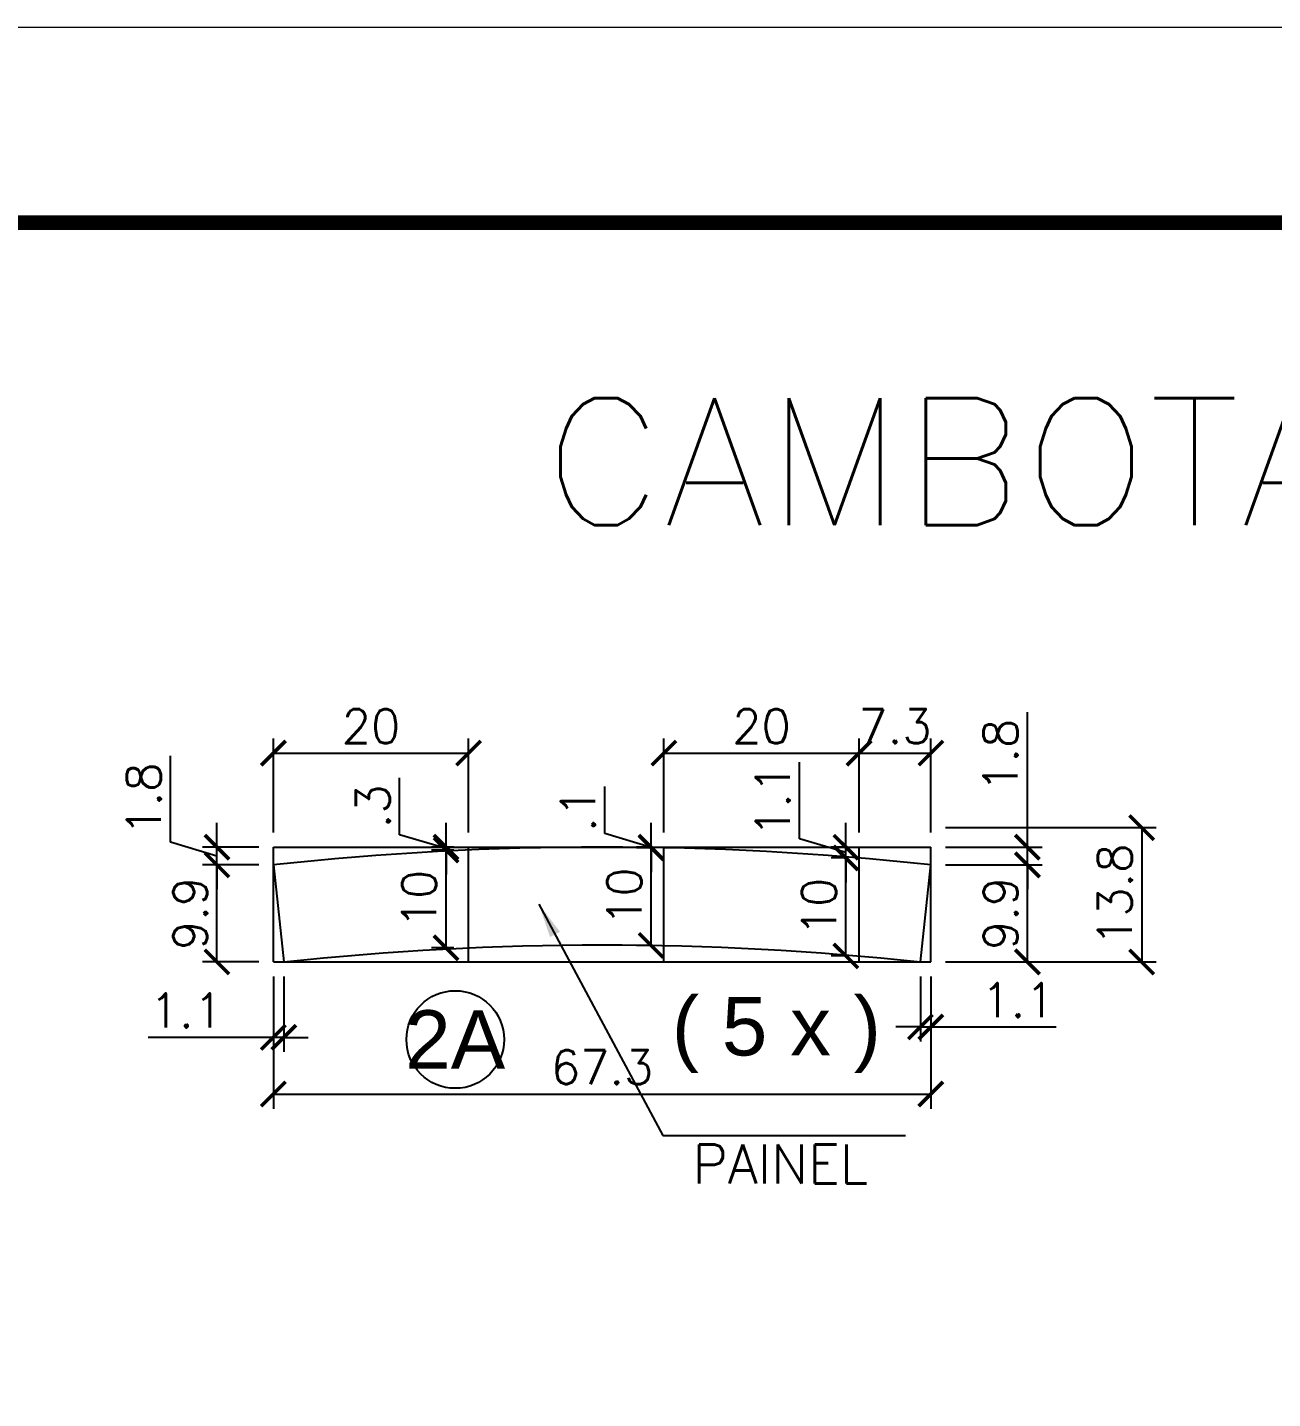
# Model space of a CAD drawing. Extents: x 2582 to 11841, y -26396 to 2611.
# Drawn here: x 4615.8 to 4870.8, y -2655.5 to -2374.5 of the extents above; entities that cross this region are included whole.
import ezdxf
from ezdxf.enums import TextEntityAlignment as Align

# ---------------------------------------------------------------- set-up
doc = ezdxf.new("R2010")
doc.units = 0
doc.linetypes.add('DASHED', pattern=[0.75, 0.5, -0.25])
for name, color, linetype in [('COTA', 241, 'Continuous'), ('Painéis', 200, 'Continuous'), ('Romaneio', 10, 'Continuous')]:
    doc.layers.add(name, color=color, linetype=linetype)
for name, color, linetype, lineweight in [('Folhas', 255, 'Continuous', 9), ('SARRAFO DE PRESSAO', 251, 'DASHED', 9), ('Texto Seção', 7, 'Continuous', 15)]:
    doc.layers.add(name, color=color, linetype=linetype, lineweight=lineweight)
doc.styles.add('ARIAL', font='arial.ttf')
doc.styles.add('COTA TECNICA', font='techl___.ttf', dxfattribs={"height": 10})
doc.styles.add('REGUA-120', font='ROMANS.shx', dxfattribs={"height": 15})
doc.styles.add('Romans', font='romans.shx')
doc.dimstyles.new('Cota Seção (2x)', dxfattribs={"dimtxt": 7, "dimasz": 5, "dimexe": 3, "dimexo": 3, "dimgap": 2, "dimtad": 3, "dimdec": 1, "dimlfac": 0.5, "dimzin": 12, "dimdsep": 46, "dimtxsty": 'Romans', "dimblk": 'ARCHTICK', "dimcen": 0, "dimclrd": 4, "dimclre": 4, "dimclrt": 1, "dimadec": 1, "dimazin": 3, "dimtfac": 1, "dimtdec": 1, "dimtmove": 0, "dimatfit": 3, "dimldrblk": 'OBLIQUE', "dimfxl": 1, "dimtolj": 1, "dimtzin": 12, "dimarcsym": 0})
doc.dimstyles.new('PAINEL', dxfattribs={"dimtxt": 10, "dimasz": 3, "dimexe": 3, "dimexo": 3, "dimgap": 3, "dimtad": 1, "dimdec": 1, "dimzin": 12, "dimdsep": 46, "dimtxsty": 'COTA TECNICA', "dimblk1": 'OBLIQUE', "dimblk2": 'OBLIQUE', "dimsah": 1, "dimcen": 0.9, "dimclrd": 4, "dimclre": 4, "dimclrt": 240, "dimadec": 1, "dimazin": 3, "dimtfac": 1, "dimtdec": 1, "dimtmove": 0, "dimatfit": 3, "dimfxl": 1, "dimtolj": 1, "dimtzin": 12, "dimarcsym": 0})

# ---------------------------------------------------------------- blocks, each defined once
blk = doc.blocks.new('9999999999')
at = {"layer": 'Folhas'}
blk.add_lwpolyline([(98138.98, 34190.21), (99623.98, 34190.21), (99623.98, 35240.21), (98138.98, 35240.21)], close=True, dxfattribs=at)
at = {"layer": 'Folhas', "color": 30, "const_width": 3}
blk.add_lwpolyline([(98213.98, 34230.21), (99583.98, 34230.21), (99583.98, 35200.21), (98213.98, 35200.21)], close=True, dxfattribs=at)
blk = doc.blocks.new('_ArchTick')
at = {"color": 0, "linetype": 'ByBlock', "const_width": 0.15}
blk.add_lwpolyline([(-0.5, -0.5), (0.5, 0.5)], dxfattribs=at)
blk = doc.blocks.new('*D686')
at = {"layer": 'COTA', "color": 4, "linetype": 'ByBlock', "lineweight": -2, "transparency": 16777216}
for p, q in [((4803.84, -2546.1), (4823.62, -2546.1)), ((4820.62, -2565.98), (4820.62, -2546.1))]:
    blk.add_line(p, q, dxfattribs=at)
at = {"layer": 'COTA', "color": 4, "lineweight": -2, "transparency": 16777216}
blk.add_line((4803.84, -2565.98), (4823.62, -2565.98), dxfattribs=at)
at = {"layer": 'Defpoints', "color": 0, "linetype": 'ByBlock', "transparency": 16777216}
for p in [(4800.84, -2546.1), (4820.62, -2546.1), (4800.84, -2565.98)]:
    blk.add_point(p, dxfattribs=at)
at = {"layer": 'COTA', "color": 4, "linetype": 'ByBlock', "lineweight": -2, "transparency": 16777216, "xscale": 5, "yscale": 5, "zscale": 5}
for p, rotation in [((4820.62, -2546.1), 90), ((4820.62, -2565.98), 270)]:
    blk.add_blockref('_ArchTick', p, dxfattribs=dict(at, rotation=rotation))
at = {"layer": 'COTA', "color": 1, "linetype": 'ByBlock', "transparency": 16777216, "insert": (4815.12, -2556.04), "char_height": 7, "attachment_point": 5, "rotation": 90, "style": 'Romans'}
blk.add_mtext('\\A1;9.9', dxfattribs=at)
blk = doc.blocks.new('_Oblique')
at = {"color": 0, "linetype": 'ByBlock', "lineweight": -2}
blk.add_line((-0.5, -0.5), (0.5, 0.5), dxfattribs=at)
blk = doc.blocks.new('*D687')
at = {"layer": 'COTA', "color": 4, "linetype": 'ByBlock', "lineweight": -2, "transparency": 16777216}
for p, q in [((4820.62, -2542.46), (4820.62, -2514.79)), ((4803.84, -2542.46), (4823.62, -2542.46)), ((4820.62, -2546.1), (4820.62, -2542.46)), ((4820.62, -2546.1), (4820.62, -2551.1))]:
    blk.add_line(p, q, dxfattribs=at)
at = {"layer": 'COTA', "color": 4, "lineweight": -2, "transparency": 16777216}
blk.add_line((4803.84, -2546.1), (4823.62, -2546.1), dxfattribs=at)
at = {"layer": 'Defpoints', "color": 0, "linetype": 'ByBlock', "transparency": 16777216}
for p in [(4800.84, -2542.46), (4820.62, -2542.46), (4800.84, -2546.1)]:
    blk.add_point(p, dxfattribs=at)
at = {"layer": 'COTA', "color": 4, "linetype": 'ByBlock', "lineweight": -2, "transparency": 16777216, "xscale": 5, "yscale": 5, "zscale": 5}
for p, rotation in [((4820.62, -2542.46), 270), ((4820.62, -2546.1), 90)]:
    blk.add_blockref('_ArchTick', p, dxfattribs=dict(at, rotation=rotation))
at = {"layer": 'COTA', "color": 1, "linetype": 'ByBlock', "transparency": 16777216, "insert": (4815.12, -2523.63), "char_height": 7, "attachment_point": 5, "rotation": 90, "style": 'Romans'}
blk.add_mtext('\\A1;1.8', dxfattribs=at)
blk = doc.blocks.new('*D105')
at = {"layer": 'COTA', "color": 4, "lineweight": -2, "transparency": 16777216}
blk.add_line((4803.84, -2538.46), (4847.03, -2538.46), dxfattribs=at)
at = {"layer": 'COTA', "color": 4, "linetype": 'ByBlock', "lineweight": -2, "transparency": 16777216}
for p, q in [((4844.03, -2538.46), (4844.03, -2565.98)), ((4803.84, -2565.98), (4847.03, -2565.98))]:
    blk.add_line(p, q, dxfattribs=at)
at = {"layer": 'Defpoints', "color": 0, "linetype": 'ByBlock', "transparency": 16777216}
for p in [(4800.84, -2538.46), (4800.84, -2565.98), (4844.03, -2565.98)]:
    blk.add_point(p, dxfattribs=at)
at = {"layer": 'COTA', "color": 4, "linetype": 'ByBlock', "lineweight": -2, "transparency": 16777216, "xscale": 5, "yscale": 5, "zscale": 5}
for p, rotation in [((4844.03, -2538.46), 90), ((4844.03, -2565.98), 270)]:
    blk.add_blockref('_ArchTick', p, dxfattribs=dict(at, rotation=rotation))
at = {"layer": 'COTA', "color": 1, "linetype": 'ByBlock', "transparency": 16777216, "insert": (4838.53, -2552.22), "char_height": 7, "attachment_point": 5, "rotation": 90, "style": 'Romans'}
blk.add_mtext('\\A1;13.8', dxfattribs=at)
blk = doc.blocks.new('*D688')
at = {"layer": 'COTA', "color": 4, "linetype": 'ByBlock', "lineweight": -2, "transparency": 16777216}
for p, q in [((4663.15, -2546.1), (4651.6, -2546.1)), ((4654.6, -2565.98), (4654.6, -2546.1))]:
    blk.add_line(p, q, dxfattribs=at)
at = {"layer": 'COTA', "color": 4, "lineweight": -2, "transparency": 16777216}
blk.add_line((4663.15, -2565.98), (4651.6, -2565.98), dxfattribs=at)
at = {"layer": 'Defpoints', "color": 0, "linetype": 'ByBlock', "transparency": 16777216}
for p in [(4654.6, -2546.1), (4666.15, -2546.1), (4666.15, -2565.98)]:
    blk.add_point(p, dxfattribs=at)
at = {"layer": 'COTA', "color": 4, "linetype": 'ByBlock', "lineweight": -2, "transparency": 16777216, "xscale": 5, "yscale": 5, "zscale": 5}
for p, rotation in [((4654.6, -2546.1), 90), ((4654.6, -2565.98), 270)]:
    blk.add_blockref('_ArchTick', p, dxfattribs=dict(at, rotation=rotation))
at = {"layer": 'COTA', "color": 1, "linetype": 'ByBlock', "transparency": 16777216, "insert": (4649.1, -2556.04), "char_height": 7, "attachment_point": 5, "rotation": 90, "style": 'Romans'}
blk.add_mtext('\\A1;9.9', dxfattribs=at)
blk = doc.blocks.new('*D689')
at = {"layer": 'COTA', "color": 4, "linetype": 'ByBlock', "lineweight": -2, "transparency": 16777216}
for p, q in [((4645.1, -2541.43), (4645.1, -2523.76)), ((4654.6, -2542.46), (4654.6, -2537.46)), ((4654.6, -2544.28), (4645.1, -2541.43)), ((4663.15, -2542.46), (4651.6, -2542.46)), ((4654.6, -2546.1), (4654.6, -2542.46)), ((4654.6, -2546.1), (4654.6, -2542.46)), ((4654.6, -2546.1), (4654.6, -2551.1))]:
    blk.add_line(p, q, dxfattribs=at)
at = {"layer": 'COTA', "color": 4, "lineweight": -2, "transparency": 16777216}
blk.add_line((4663.15, -2546.1), (4651.6, -2546.1), dxfattribs=at)
at = {"layer": 'Defpoints', "color": 0, "linetype": 'ByBlock', "transparency": 16777216}
for p in [(4654.6, -2542.46), (4666.15, -2542.46), (4666.15, -2546.1)]:
    blk.add_point(p, dxfattribs=at)
at = {"layer": 'COTA', "color": 4, "linetype": 'ByBlock', "lineweight": -2, "transparency": 16777216, "xscale": 5, "yscale": 5, "zscale": 5}
for p, rotation in [((4654.6, -2542.46), 270), ((4654.6, -2546.1), 90)]:
    blk.add_blockref('_ArchTick', p, dxfattribs=dict(at, rotation=rotation))
at = {"layer": 'COTA', "color": 1, "linetype": 'ByBlock', "transparency": 16777216, "insert": (4639.6, -2532.6), "char_height": 7, "attachment_point": 5, "rotation": 90, "style": 'Romans'}
blk.add_mtext('\\A1;1.8', dxfattribs=at)
blk = doc.blocks.new('*D690')
at = {"layer": 'COTA', "color": 4, "linetype": 'ByBlock', "lineweight": -2, "transparency": 16777216}
for p, q in [((4666.15, -2568.98), (4666.15, -2584.43)), ((4666.15, -2581.43), (4640.48, -2581.43)), ((4668.3, -2581.43), (4666.15, -2581.43)), ((4668.3, -2581.43), (4673.3, -2581.43))]:
    blk.add_line(p, q, dxfattribs=at)
at = {"layer": 'COTA', "color": 4, "lineweight": -2, "transparency": 16777216}
blk.add_line((4668.3, -2568.98), (4668.3, -2584.43), dxfattribs=at)
at = {"layer": 'Defpoints', "color": 0, "linetype": 'ByBlock', "transparency": 16777216}
for p in [(4666.15, -2565.98), (4668.3, -2565.98), (4666.15, -2581.43)]:
    blk.add_point(p, dxfattribs=at)
at = {"layer": 'COTA', "color": 4, "linetype": 'ByBlock', "lineweight": -2, "transparency": 16777216, "xscale": 5, "yscale": 5, "zscale": 5}
blk.add_blockref('_ArchTick', (4666.15, -2581.43), dxfattribs=at)
at = {"layer": 'COTA', "color": 4, "linetype": 'ByBlock', "lineweight": -2, "transparency": 16777216, "xscale": 5, "yscale": 5, "zscale": 5, "rotation": 180}
blk.add_blockref('_ArchTick', (4668.3, -2581.43), dxfattribs=at)
at = {"layer": 'COTA', "color": 1, "linetype": 'ByBlock', "transparency": 16777216, "insert": (4648.32, -2575.93), "char_height": 7, "attachment_point": 5, "style": 'Romans'}
blk.add_mtext('\\A1;1.1', dxfattribs=at)
blk = doc.blocks.new('*D691')
at = {"layer": 'COTA', "color": 4, "lineweight": -2, "transparency": 16777216}
blk.add_line((4798.69, -2568.98), (4798.69, -2582.3), dxfattribs=at)
at = {"layer": 'COTA', "color": 4, "linetype": 'ByBlock', "lineweight": -2, "transparency": 16777216}
for p, q in [((4800.84, -2568.98), (4800.84, -2582.3)), ((4798.69, -2579.3), (4793.69, -2579.3)), ((4798.69, -2579.3), (4800.84, -2579.3)), ((4800.84, -2579.3), (4826.51, -2579.3))]:
    blk.add_line(p, q, dxfattribs=at)
at = {"layer": 'Defpoints', "color": 0, "linetype": 'ByBlock', "transparency": 16777216}
for p in [(4798.69, -2565.98), (4800.84, -2565.98), (4800.84, -2579.3)]:
    blk.add_point(p, dxfattribs=at)
at = {"layer": 'COTA', "color": 4, "linetype": 'ByBlock', "lineweight": -2, "transparency": 16777216, "xscale": 5, "yscale": 5, "zscale": 5}
blk.add_blockref('_ArchTick', (4798.69, -2579.3), dxfattribs=at)
at = {"layer": 'COTA', "color": 4, "linetype": 'ByBlock', "lineweight": -2, "transparency": 16777216, "xscale": 5, "yscale": 5, "zscale": 5, "rotation": 180}
blk.add_blockref('_ArchTick', (4800.84, -2579.3), dxfattribs=at)
at = {"layer": 'COTA', "color": 1, "linetype": 'ByBlock', "transparency": 16777216, "insert": (4818.68, -2573.8), "char_height": 7, "attachment_point": 5, "style": 'Romans'}
blk.add_mtext('\\A1;1.1', dxfattribs=at)
blk = doc.blocks.new('*D1122')
at = {"layer": 'COTA', "color": 4, "linetype": 'ByBlock', "lineweight": -2, "transparency": 16777216}
for p, q in [((4703.15, -2543.06), (4698.52, -2543.06)), ((4701.52, -2563.08), (4701.52, -2543.06))]:
    blk.add_line(p, q, dxfattribs=at)
at = {"layer": 'COTA', "color": 4, "lineweight": -2, "transparency": 16777216}
blk.add_line((4703.15, -2563.08), (4698.52, -2563.08), dxfattribs=at)
at = {"layer": 'Defpoints', "color": 0, "linetype": 'ByBlock', "transparency": 16777216}
for p in [(4701.52, -2543.06), (4706.15, -2543.06), (4706.15, -2563.08)]:
    blk.add_point(p, dxfattribs=at)
at = {"layer": 'COTA', "color": 4, "linetype": 'ByBlock', "lineweight": -2, "transparency": 16777216, "xscale": 5, "yscale": 5, "zscale": 5}
for p, rotation in [((4701.52, -2543.06), 90), ((4701.52, -2563.08), 270)]:
    blk.add_blockref('_ArchTick', p, dxfattribs=dict(at, rotation=rotation))
at = {"layer": 'COTA', "color": 1, "linetype": 'ByBlock', "transparency": 16777216, "insert": (4696.02, -2553.07), "char_height": 7, "attachment_point": 5, "rotation": 90, "style": 'Romans'}
blk.add_mtext('\\A1;10', dxfattribs=at)
blk = doc.blocks.new('*D1123')
at = {"layer": 'COTA', "color": 4, "linetype": 'ByBlock', "lineweight": -2, "transparency": 16777216}
for p, q in [((4692.02, -2539.91), (4692.02, -2528.24)), ((4701.52, -2542.76), (4692.02, -2539.91)), ((4701.52, -2542.46), (4701.52, -2537.46)), ((4703.15, -2542.46), (4698.52, -2542.46)), ((4701.52, -2543.06), (4701.52, -2542.46)), ((4701.52, -2543.06), (4701.52, -2542.46)), ((4701.52, -2543.06), (4701.52, -2548.06))]:
    blk.add_line(p, q, dxfattribs=at)
at = {"layer": 'COTA', "color": 4, "lineweight": -2, "transparency": 16777216}
blk.add_line((4703.15, -2543.06), (4698.52, -2543.06), dxfattribs=at)
at = {"layer": 'Defpoints', "color": 0, "linetype": 'ByBlock', "transparency": 16777216}
for p in [(4701.52, -2542.46), (4706.15, -2542.46), (4706.15, -2543.06)]:
    blk.add_point(p, dxfattribs=at)
at = {"layer": 'COTA', "color": 4, "linetype": 'ByBlock', "lineweight": -2, "transparency": 16777216, "xscale": 5, "yscale": 5, "zscale": 5}
for p, rotation in [((4701.52, -2542.46), 270), ((4701.52, -2543.06), 90)]:
    blk.add_blockref('_ArchTick', p, dxfattribs=dict(at, rotation=rotation))
at = {"layer": 'COTA', "color": 1, "linetype": 'ByBlock', "transparency": 16777216, "insert": (4686.52, -2534.08), "char_height": 7, "attachment_point": 5, "rotation": 90, "style": 'Romans'}
blk.add_mtext('\\A1;.3', dxfattribs=at)
blk = doc.blocks.new('*D1124')
at = {"layer": 'COTA', "color": 4, "linetype": 'ByBlock', "lineweight": -2, "transparency": 16777216}
for p, q in [((4743.15, -2542.59), (4740.54, -2542.59)), ((4743.54, -2562.59), (4743.54, -2542.59))]:
    blk.add_line(p, q, dxfattribs=at)
at = {"layer": 'COTA', "color": 4, "lineweight": -2, "transparency": 16777216}
blk.add_line((4743.15, -2562.59), (4740.54, -2562.59), dxfattribs=at)
at = {"layer": 'Defpoints', "color": 0, "linetype": 'ByBlock', "transparency": 16777216}
for p in [(4743.54, -2542.59), (4746.15, -2542.59), (4746.15, -2562.59)]:
    blk.add_point(p, dxfattribs=at)
at = {"layer": 'COTA', "color": 4, "linetype": 'ByBlock', "lineweight": -2, "transparency": 16777216, "xscale": 5, "yscale": 5, "zscale": 5}
for p, rotation in [((4743.54, -2542.59), 90), ((4743.54, -2562.59), 270)]:
    blk.add_blockref('_ArchTick', p, dxfattribs=dict(at, rotation=rotation))
at = {"layer": 'COTA', "color": 1, "linetype": 'ByBlock', "transparency": 16777216, "insert": (4738.04, -2552.59), "char_height": 7, "attachment_point": 5, "rotation": 90, "style": 'Romans'}
blk.add_mtext('\\A1;10', dxfattribs=at)
blk = doc.blocks.new('*D1125')
at = {"layer": 'COTA', "color": 4, "linetype": 'ByBlock', "lineweight": -2, "transparency": 16777216}
for p, q in [((4734.04, -2539.67), (4734.04, -2530.01)), ((4743.54, -2542.52), (4734.04, -2539.67)), ((4743.54, -2542.46), (4743.54, -2537.46)), ((4743.15, -2542.46), (4740.54, -2542.46)), ((4743.54, -2542.59), (4743.54, -2542.46)), ((4743.54, -2542.59), (4743.54, -2542.46)), ((4743.54, -2542.59), (4743.54, -2547.59))]:
    blk.add_line(p, q, dxfattribs=at)
at = {"layer": 'COTA', "color": 4, "lineweight": -2, "transparency": 16777216}
blk.add_line((4743.15, -2542.59), (4740.54, -2542.59), dxfattribs=at)
at = {"layer": 'Defpoints', "color": 0, "linetype": 'ByBlock', "transparency": 16777216}
for p in [(4743.54, -2542.46), (4746.15, -2542.46), (4746.15, -2542.59)]:
    blk.add_point(p, dxfattribs=at)
at = {"layer": 'COTA', "color": 4, "linetype": 'ByBlock', "lineweight": -2, "transparency": 16777216, "xscale": 5, "yscale": 5, "zscale": 5}
for p, rotation in [((4743.54, -2542.46), 270), ((4743.54, -2542.59), 90)]:
    blk.add_blockref('_ArchTick', p, dxfattribs=dict(at, rotation=rotation))
at = {"layer": 'COTA', "color": 1, "linetype": 'ByBlock', "transparency": 16777216, "insert": (4728.54, -2534.84), "char_height": 7, "attachment_point": 5, "rotation": 90, "style": 'Romans'}
blk.add_mtext('\\A1;.1', dxfattribs=at)
blk = doc.blocks.new('*D1126')
at = {"layer": 'COTA', "color": 4, "linetype": 'ByBlock', "lineweight": -2, "transparency": 16777216}
for p, q in [((4783.15, -2544.68), (4780.44, -2544.68)), ((4783.44, -2564.76), (4783.44, -2544.68))]:
    blk.add_line(p, q, dxfattribs=at)
at = {"layer": 'COTA', "color": 4, "lineweight": -2, "transparency": 16777216}
blk.add_line((4783.15, -2564.76), (4780.44, -2564.76), dxfattribs=at)
at = {"layer": 'Defpoints', "color": 0, "linetype": 'ByBlock', "transparency": 16777216}
for p in [(4783.44, -2544.68), (4786.15, -2544.68), (4786.15, -2564.76)]:
    blk.add_point(p, dxfattribs=at)
at = {"layer": 'COTA', "color": 4, "linetype": 'ByBlock', "lineweight": -2, "transparency": 16777216, "xscale": 5, "yscale": 5, "zscale": 5}
for p, rotation in [((4783.44, -2544.68), 90), ((4783.44, -2564.76), 270)]:
    blk.add_blockref('_ArchTick', p, dxfattribs=dict(at, rotation=rotation))
at = {"layer": 'COTA', "color": 1, "linetype": 'ByBlock', "transparency": 16777216, "insert": (4777.94, -2554.72), "char_height": 7, "attachment_point": 5, "rotation": 90, "style": 'Romans'}
blk.add_mtext('\\A1;10', dxfattribs=at)
blk = doc.blocks.new('*D1127')
at = {"layer": 'COTA', "color": 4, "linetype": 'ByBlock', "lineweight": -2, "transparency": 16777216}
for p, q in [((4773.94, -2540.72), (4773.94, -2525.05)), ((4783.44, -2542.46), (4783.44, -2537.46)), ((4783.44, -2543.57), (4773.94, -2540.72)), ((4783.15, -2542.46), (4780.44, -2542.46)), ((4783.44, -2544.68), (4783.44, -2542.46)), ((4783.44, -2544.68), (4783.44, -2542.46)), ((4783.44, -2544.68), (4783.44, -2549.68))]:
    blk.add_line(p, q, dxfattribs=at)
at = {"layer": 'COTA', "color": 4, "lineweight": -2, "transparency": 16777216}
blk.add_line((4783.15, -2544.68), (4780.44, -2544.68), dxfattribs=at)
at = {"layer": 'Defpoints', "color": 0, "linetype": 'ByBlock', "transparency": 16777216}
for p in [(4783.44, -2542.46), (4786.15, -2542.46), (4786.15, -2544.68)]:
    blk.add_point(p, dxfattribs=at)
at = {"layer": 'COTA', "color": 4, "linetype": 'ByBlock', "lineweight": -2, "transparency": 16777216, "xscale": 5, "yscale": 5, "zscale": 5}
for p, rotation in [((4783.44, -2542.46), 270), ((4783.44, -2544.68), 90)]:
    blk.add_blockref('_ArchTick', p, dxfattribs=dict(at, rotation=rotation))
at = {"layer": 'COTA', "color": 1, "linetype": 'ByBlock', "transparency": 16777216, "insert": (4768.44, -2532.89), "char_height": 7, "attachment_point": 5, "rotation": 90, "style": 'Romans'}
blk.add_mtext('\\A1;1.1', dxfattribs=at)
blk = doc.blocks.new('*D1128')
at = {"layer": 'COTA', "color": 4, "lineweight": -2, "transparency": 16777216}
blk.add_line((4666.15, -2568.98), (4666.15, -2596.05), dxfattribs=at)
at = {"layer": 'COTA', "color": 4, "linetype": 'ByBlock', "lineweight": -2, "transparency": 16777216}
for p, q in [((4800.84, -2568.98), (4800.84, -2596.05)), ((4666.15, -2593.05), (4800.84, -2593.05))]:
    blk.add_line(p, q, dxfattribs=at)
at = {"layer": 'Defpoints', "color": 0, "linetype": 'ByBlock', "transparency": 16777216}
for p in [(4666.15, -2565.98), (4800.84, -2565.98), (4800.84, -2593.05)]:
    blk.add_point(p, dxfattribs=at)
at = {"layer": 'COTA', "color": 4, "linetype": 'ByBlock', "lineweight": -2, "transparency": 16777216, "xscale": 5, "yscale": 5, "zscale": 5, "rotation": 180}
blk.add_blockref('_ArchTick', (4666.15, -2593.05), dxfattribs=at)
at = {"layer": 'COTA', "color": 4, "linetype": 'ByBlock', "lineweight": -2, "transparency": 16777216, "xscale": 5, "yscale": 5, "zscale": 5}
blk.add_blockref('_ArchTick', (4800.84, -2593.05), dxfattribs=at)
at = {"layer": 'COTA', "color": 1, "linetype": 'ByBlock', "transparency": 16777216, "insert": (4733.5, -2587.55), "char_height": 7, "attachment_point": 5, "style": 'Romans'}
blk.add_mtext('\\A1;67.3', dxfattribs=at)
blk = doc.blocks.new('*D1129')
at = {"layer": 'COTA', "color": 4, "lineweight": -2, "transparency": 16777216}
blk.add_line((4666.15, -2539.46), (4666.15, -2520.18), dxfattribs=at)
at = {"layer": 'COTA', "color": 4, "linetype": 'ByBlock', "lineweight": -2, "transparency": 16777216}
for p, q in [((4706.15, -2539.46), (4706.15, -2520.18)), ((4666.15, -2523.18), (4706.15, -2523.18))]:
    blk.add_line(p, q, dxfattribs=at)
at = {"layer": 'Defpoints', "color": 0, "linetype": 'ByBlock', "transparency": 16777216}
for p in [(4706.15, -2523.18), (4666.15, -2542.46), (4706.15, -2542.46)]:
    blk.add_point(p, dxfattribs=at)
at = {"layer": 'COTA', "color": 4, "linetype": 'ByBlock', "lineweight": -2, "transparency": 16777216, "xscale": 5, "yscale": 5, "zscale": 5, "rotation": 180}
blk.add_blockref('_ArchTick', (4666.15, -2523.18), dxfattribs=at)
at = {"layer": 'COTA', "color": 4, "linetype": 'ByBlock', "lineweight": -2, "transparency": 16777216, "xscale": 5, "yscale": 5, "zscale": 5}
blk.add_blockref('_ArchTick', (4706.15, -2523.18), dxfattribs=at)
at = {"layer": 'COTA', "color": 1, "linetype": 'ByBlock', "transparency": 16777216, "insert": (4686.15, -2517.68), "char_height": 7, "attachment_point": 5, "style": 'Romans'}
blk.add_mtext('\\A1;20', dxfattribs=at)
blk = doc.blocks.new('*D1131')
at = {"layer": 'COTA', "color": 4, "lineweight": -2, "transparency": 16777216}
blk.add_line((4746.15, -2539.46), (4746.15, -2520.18), dxfattribs=at)
at = {"layer": 'COTA', "color": 4, "linetype": 'ByBlock', "lineweight": -2, "transparency": 16777216}
for p, q in [((4786.15, -2539.46), (4786.15, -2520.18)), ((4746.15, -2523.18), (4786.15, -2523.18))]:
    blk.add_line(p, q, dxfattribs=at)
at = {"layer": 'Defpoints', "color": 0, "linetype": 'ByBlock', "transparency": 16777216}
for p in [(4786.15, -2523.18), (4746.15, -2542.46), (4786.15, -2542.46)]:
    blk.add_point(p, dxfattribs=at)
at = {"layer": 'COTA', "color": 4, "linetype": 'ByBlock', "lineweight": -2, "transparency": 16777216, "xscale": 5, "yscale": 5, "zscale": 5, "rotation": 180}
blk.add_blockref('_ArchTick', (4746.15, -2523.18), dxfattribs=at)
at = {"layer": 'COTA', "color": 4, "linetype": 'ByBlock', "lineweight": -2, "transparency": 16777216, "xscale": 5, "yscale": 5, "zscale": 5}
blk.add_blockref('_ArchTick', (4786.15, -2523.18), dxfattribs=at)
at = {"layer": 'COTA', "color": 1, "linetype": 'ByBlock', "transparency": 16777216, "insert": (4766.15, -2517.68), "char_height": 7, "attachment_point": 5, "style": 'Romans'}
blk.add_mtext('\\A1;20', dxfattribs=at)
blk = doc.blocks.new('*D1132')
at = {"layer": 'COTA', "color": 4, "lineweight": -2, "transparency": 16777216}
blk.add_line((4786.15, -2539.46), (4786.15, -2520.18), dxfattribs=at)
at = {"layer": 'COTA', "color": 4, "linetype": 'ByBlock', "lineweight": -2, "transparency": 16777216}
for p, q in [((4800.84, -2539.46), (4800.84, -2520.18)), ((4786.15, -2523.18), (4800.84, -2523.18))]:
    blk.add_line(p, q, dxfattribs=at)
at = {"layer": 'Defpoints', "color": 0, "linetype": 'ByBlock', "transparency": 16777216}
for p in [(4800.84, -2523.18), (4786.15, -2542.46), (4800.84, -2542.46)]:
    blk.add_point(p, dxfattribs=at)
at = {"layer": 'COTA', "color": 4, "linetype": 'ByBlock', "lineweight": -2, "transparency": 16777216, "xscale": 5, "yscale": 5, "zscale": 5, "rotation": 180}
blk.add_blockref('_ArchTick', (4786.15, -2523.18), dxfattribs=at)
at = {"layer": 'COTA', "color": 4, "linetype": 'ByBlock', "lineweight": -2, "transparency": 16777216, "xscale": 5, "yscale": 5, "zscale": 5}
blk.add_blockref('_ArchTick', (4800.84, -2523.18), dxfattribs=at)
at = {"layer": 'COTA', "color": 1, "linetype": 'ByBlock', "transparency": 16777216, "insert": (4793.5, -2517.68), "char_height": 7, "attachment_point": 5, "style": 'Romans'}
blk.add_mtext('\\A1;7.3', dxfattribs=at)

msp = doc.modelspace()

# ---------------------------------------------------------------- linework, layer by layer
at = {"layer": 'COTA', "linetype": 'ByBlock'}
for p, q in [((4666.15, -2542.46), (4800.84, -2542.46)), ((4666.15, -2565.98), (4666.15, -2542.46)), ((4706.15, -2565.98), (4706.15, -2542.46)), ((4746.15, -2565.98), (4746.15, -2542.46)), ((4786.15, -2565.98), (4786.15, -2542.46)), ((4800.84, -2565.98), (4800.84, -2542.46)), ((4666.15, -2565.98), (4800.84, -2565.98))]:
    msp.add_line(p, q, dxfattribs=at)
at = {"layer": 'Painéis'}
msp.add_lwpolyline([(4798.69, -2565.98), (4800.84, -2546.1, 0.054053), (4666.15, -2546.1), (4668.3, -2565.98, -0.054053)], format="xyb", close=True, dxfattribs=at)
at = {"layer": 'Romaneio', "color": 1, "linetype": 'ByBlock'}
msp.add_circle((4703.41, -2581.88), 10, dxfattribs=at)

# ---------------------------------------------------------------- block references
at = {"layer": 'SARRAFO DE PRESSAO', "color": 6, "linetype": 'ByBlock'}
msp.add_blockref('9999999999', (-93958.84, -37614.68), dxfattribs=at)

# ---------------------------------------------------------------- texts
at = {"color": 240, "insert": (4788.03, -2603.38), "char_height": 8, "attachment_point": 3, "style": 'Romans'}
msp.add_mtext('\\A1;PAINEL', dxfattribs=at)
at = {"layer": 'Romaneio', "color": 255, "linetype": 'ByBlock', "style": 'ARIAL'}
for s, p in [('( 5 x )', (4769.2, -2579.15)), ('2A', (4703.41, -2581.88))]:
    msp.add_text(s, height=12, dxfattribs=at).set_placement(p, align=Align.MIDDLE_CENTER)
at = {"layer": 'Texto Seção', "style": 'REGUA-120', "width": 1.05}
msp.add_text('CAMBOTAS V120A', height=26, dxfattribs=at).set_placement((4721.44, -2476.45))

# ---------------------------------------------------------------- dimensions: what is measured, and where the dimension line sits
at = {"layer": 'COTA', "linetype": 'ByBlock'}
for base, p1, p2, picture, middle in [((4706.15, -2523.18), (4666.15, -2542.46), (4706.15, -2542.46), '*D1129', (4686.15, -2517.68)), ((4666.15, -2581.43), (4668.3, -2565.98), (4666.15, -2565.98), '*D690', (4648.32, -2575.93)), ((4800.84, -2593.05), (4666.15, -2565.98), (4800.84, -2565.98), '*D1128', (4733.5, -2587.55)), ((4800.84, -2579.3), (4798.69, -2565.98), (4800.84, -2565.98), '*D691', (4818.68, -2573.8))]:
    dim = msp.add_linear_dim(base=base, p1=p1, p2=p2, dimstyle='Cota Seção (2x)', dxfattribs=at)
    dim.commit()
    dim.dimension.update_dxf_attribs({"geometry": picture, "text_midpoint": middle})
dim = msp.add_linear_dim(base=(4786.15, -2523.18), p1=(4746.15, -2542.46), p2=(4786.15, -2542.46), dimstyle='Cota Seção (2x)', override={"dimtmove": 1}, dxfattribs=at)
dim.commit()
dim.dimension.update_dxf_attribs({"geometry": '*D1131', "text_midpoint": (4766.15, -2517.68)})
dim = msp.add_linear_dim(base=(4800.84, -2523.18), p1=(4786.15, -2542.46), p2=(4800.84, -2542.46), dimstyle='Cota Seção (2x)', override={"dimtmove": 1}, dxfattribs=at)
dim.commit()
dim.dimension.update_dxf_attribs({"geometry": '*D1132', "text_midpoint": (4793.5, -2523.18), "dimtype": 160})
for base, p1, p2, picture, middle in [((4820.62, -2542.46), (4800.84, -2546.1), (4800.84, -2542.46), '*D687', (4815.12, -2523.63)), ((4844.03, -2565.98), (4800.84, -2538.46), (4800.84, -2565.98), '*D105', (4838.53, -2552.22)), ((4743.54, -2542.59), (4746.15, -2562.59), (4746.15, -2542.59), '*D1124', (4738.04, -2552.59)), ((4701.52, -2543.06), (4706.15, -2563.08), (4706.15, -2543.06), '*D1122', (4696.02, -2553.07)), ((4783.44, -2544.68), (4786.15, -2564.76), (4786.15, -2544.68), '*D1126', (4777.94, -2554.72)), ((4654.6, -2546.1), (4666.15, -2565.98), (4666.15, -2546.1), '*D688', (4649.1, -2556.04)), ((4820.62, -2546.1), (4800.84, -2565.98), (4800.84, -2546.1), '*D686', (4815.12, -2556.04))]:
    dim = msp.add_linear_dim(base=base, p1=p1, p2=p2, angle=90, dimstyle='Cota Seção (2x)', dxfattribs=at)
    dim.commit()
    dim.dimension.update_dxf_attribs({"geometry": picture, "text_midpoint": middle})
for base, p1, p2, picture, middle in [((4654.6, -2542.46), (4666.15, -2546.1), (4666.15, -2542.46), '*D689', (4639.6, -2539.43)), ((4783.44, -2542.46), (4786.15, -2544.68), (4786.15, -2542.46), '*D1127', (4768.44, -2538.72)), ((4701.52, -2542.46), (4706.15, -2543.06), (4706.15, -2542.46), '*D1123', (4686.52, -2537.91)), ((4743.54, -2542.46), (4746.15, -2542.59), (4746.15, -2542.46), '*D1125', (4728.54, -2537.67))]:
    dim = msp.add_linear_dim(base=base, p1=p1, p2=p2, angle=90, dimstyle='Cota Seção (2x)', override={"dimtmove": 1}, dxfattribs=at)
    dim.commit()
    dim.dimension.update_dxf_attribs({"geometry": picture, "text_midpoint": middle})

# ---------------------------------------------------------------- leaders
at = {"annotation_type": 0, "has_hookline": 1, "hookline_direction": 1, "horizontal_direction": (-1, 0, 0)}
msp.add_leader([(4720.54, -2554.17), (4745.93, -2601.53), (4791.62, -2601.53)], dimstyle='PAINEL', override={"dimasz": 7}, dxfattribs=at)

doc.saveas('drawing.dxf')
